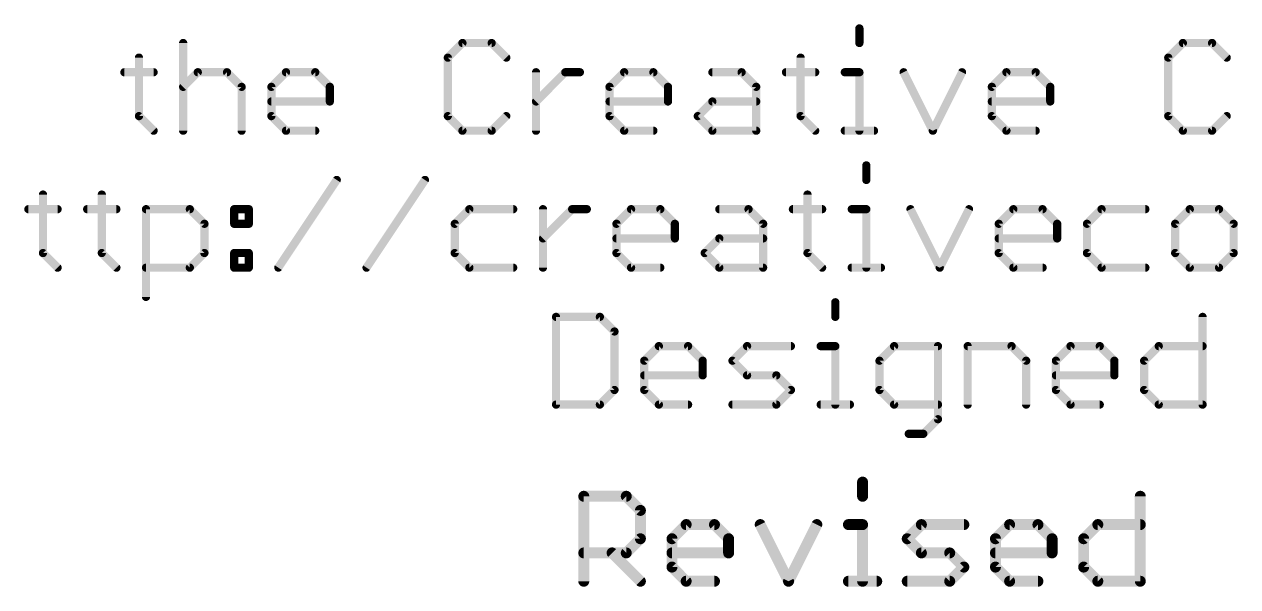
# Model space of a CAD drawing. Extents: x -119 to 41, y -19 to 17.
# Drawn here: x -96.64 to -74.12, y -3.3 to 7.13 of the extents above; entities that cross this region are included whole.
import ezdxf

# ---------------------------------------------------------------- set-up
doc = ezdxf.new("R2010")
doc.units = 0
doc.layers.add('51', color=53, linetype='CONTINUOUS')

msp = doc.modelspace()

# ---------------------------------------------------------------- linework, layer by layer
at = {"layer": '51'}
for points, const_width in [([(-81.1432, 7.0544), (-81.1432, 6.7832)], 0.1524), ([(-93.6931, 6.7832), (-93.6931, 5.1562)], 0.1524), ([(-88.5104, 6.7832), (-88.7816, 6.512)], 0.1524), ([(-87.9681, 6.7832), (-88.5104, 6.7832)], 0.1524), ([(-87.6969, 6.512), (-87.9681, 6.7832)], 0.1524), ([(-75.1403, 6.7832), (-75.4115, 6.512)], 0.1524), ([(-74.598, 6.7832), (-75.1403, 6.7832)], 0.1524), ([(-74.3268, 6.512), (-74.598, 6.7832)], 0.1524), ([(-94.5134, 6.512), (-94.5134, 5.4274)], 0.1524), ([(-88.7816, 6.512), (-88.7816, 5.4274)], 0.1524), ([(-82.2347, 6.512), (-82.2347, 5.4274)], 0.1524), ([(-75.4115, 6.512), (-75.4115, 5.4274)], 0.1524), ([(-94.7845, 6.2409), (-94.2422, 6.2409)], 0.1524), ([(-93.6931, 5.9697), (-93.4219, 6.2409)], 0.1524), ([(-93.4219, 6.2409), (-92.8796, 6.2409)], 0.1524), ([(-92.8796, 6.2409), (-92.6084, 5.9697)], 0.1524), ([(-92.0559, 5.9697), (-91.7848, 6.2409)], 0.1524), ([(-91.7848, 6.2409), (-91.2424, 6.2409)], 0.1524), ([(-91.2424, 6.2409), (-90.9713, 5.9697)], 0.1524), ([(-87.1445, 5.1562), (-87.1445, 6.2409)], 0.1524), ([(-87.1445, 5.6985), (-86.6021, 6.2409)], 0.1524), ([(-86.6021, 6.2409), (-86.331, 6.2409)], 0.1524), ([(-85.7802, 5.9697), (-85.509, 6.2409)], 0.1524), ([(-85.509, 6.2409), (-84.9667, 6.2409)], 0.1524), ([(-84.9667, 6.2409), (-84.6955, 5.9697)], 0.1524), ([(-83.8718, 6.2409), (-83.3295, 6.2409)], 0.1524), ([(-83.3295, 6.2409), (-83.0583, 5.9697)], 0.1524), ([(-82.5058, 6.2409), (-81.9635, 6.2409)], 0.1524), ([(-81.4144, 6.2409), (-81.1432, 6.2409)], 0.1524), ([(-81.1432, 6.2409), (-81.1432, 5.1562)], 0.1524), ([(-80.323, 6.2409), (-79.7806, 5.1562)], 0.1524), ([(-79.7806, 5.1562), (-79.2383, 6.2409)], 0.1524), ([(-78.6858, 5.9697), (-78.4146, 6.2409)], 0.1524), ([(-78.4146, 6.2409), (-77.8723, 6.2409)], 0.1524), ([(-77.8723, 6.2409), (-77.6012, 5.9697)], 0.1524), ([(-92.6084, 5.9697), (-92.6084, 5.1562)], 0.1524), ([(-92.0559, 5.4274), (-92.0559, 5.9697)], 0.1524), ([(-90.9713, 5.9697), (-90.9713, 5.6985)], 0.1524), ([(-85.7802, 5.4274), (-85.7802, 5.9697)], 0.1524), ([(-84.6955, 5.9697), (-84.6955, 5.6985)], 0.1524), ([(-83.0583, 5.9697), (-83.0583, 5.1562)], 0.1524), ([(-78.6858, 5.4274), (-78.6858, 5.9697)], 0.1524), ([(-77.6012, 5.9697), (-77.6012, 5.6985)], 0.1524), ([(-90.9713, 5.6985), (-92.0559, 5.6985)], 0.1524), ([(-84.6955, 5.6985), (-85.7802, 5.6985)], 0.1524), ([(-84.143, 5.4274), (-83.8718, 5.6985)], 0.1524), ([(-83.8718, 5.6985), (-83.0583, 5.6985)], 0.1524), ([(-77.6012, 5.6985), (-78.6858, 5.6985)], 0.1524), ([(-94.5134, 5.4274), (-94.2422, 5.1562)], 0.1524), ([(-91.7848, 5.1562), (-92.0559, 5.4274)], 0.1524), ([(-88.7816, 5.4274), (-88.5104, 5.1562)], 0.1524), ([(-87.9681, 5.1562), (-87.6969, 5.4274)], 0.1524), ([(-85.509, 5.1562), (-85.7802, 5.4274)], 0.1524), ([(-83.8718, 5.1562), (-84.143, 5.4274)], 0.1524), ([(-82.2347, 5.4274), (-81.9635, 5.1562)], 0.1524), ([(-78.4146, 5.1562), (-78.6858, 5.4274)], 0.1524), ([(-75.4115, 5.4274), (-75.1403, 5.1562)], 0.1524), ([(-74.598, 5.1562), (-74.3268, 5.4274)], 0.1524), ([(-91.2424, 5.1562), (-91.7848, 5.1562)], 0.1524), ([(-88.5104, 5.1562), (-87.9681, 5.1562)], 0.1524), ([(-84.9667, 5.1562), (-85.509, 5.1562)], 0.1524), ([(-83.0583, 5.1562), (-83.8718, 5.1562)], 0.1524), ([(-81.4144, 5.1562), (-80.8721, 5.1562)], 0.1524), ([(-77.8723, 5.1562), (-78.4146, 5.1562)], 0.1524), ([(-75.1403, 5.1562), (-74.598, 5.1562)], 0.1524), ([(-81.0148, 4.5144), (-81.0148, 4.2432)], 0.1524), ([(-91.9275, 2.6162), (-90.8429, 4.2432)], 0.1524), ([(-90.2904, 2.6162), (-89.2057, 4.2432)], 0.1524), ([(-96.295, 3.972), (-96.295, 2.8874)], 0.1524), ([(-95.2035, 3.972), (-95.2035, 2.8874)], 0.1524), ([(-82.1063, 3.972), (-82.1063, 2.8874)], 0.1524), ([(-96.5661, 3.7009), (-96.0238, 3.7009)], 0.1524), ([(-95.4747, 3.7009), (-94.9324, 3.7009)], 0.1524), ([(-94.3832, 2.0739), (-94.3832, 3.7009)], 0.1524), ([(-94.3832, 3.7009), (-93.5698, 3.7009)], 0.1524), ([(-93.5698, 3.7009), (-93.2986, 3.4297)], 0.1524), ([(-92.7461, 3.7009), (-92.4749, 3.7009)], 0.1524), ([(-92.7461, 3.4297), (-92.7461, 3.7009)], 0.1524), ([(-92.4749, 3.7009), (-92.4749, 3.4297)], 0.1524), ([(-88.382, 3.7009), (-88.6532, 3.4297)], 0.1524), ([(-87.5685, 3.7009), (-88.382, 3.7009)], 0.1524), ([(-87.016, 2.6162), (-87.016, 3.7009)], 0.1524), ([(-87.016, 3.1585), (-86.4737, 3.7009)], 0.1524), ([(-86.4737, 3.7009), (-86.2026, 3.7009)], 0.1524), ([(-85.6517, 3.4297), (-85.3806, 3.7009)], 0.1524), ([(-85.3806, 3.7009), (-84.8383, 3.7009)], 0.1524), ([(-84.8383, 3.7009), (-84.5671, 3.4297)], 0.1524), ([(-83.7434, 3.7009), (-83.2011, 3.7009)], 0.1524), ([(-83.2011, 3.7009), (-82.9299, 3.4297)], 0.1524), ([(-82.3774, 3.7009), (-81.8351, 3.7009)], 0.1524), ([(-81.286, 3.7009), (-81.0148, 3.7009)], 0.1524), ([(-81.0148, 3.7009), (-81.0148, 2.6162)], 0.1524), ([(-80.1946, 3.7009), (-79.6522, 2.6162)], 0.1524), ([(-79.6522, 2.6162), (-79.1099, 3.7009)], 0.1524), ([(-78.5574, 3.4297), (-78.2862, 3.7009)], 0.1524), ([(-78.2862, 3.7009), (-77.7439, 3.7009)], 0.1524), ([(-77.7439, 3.7009), (-77.4727, 3.4297)], 0.1524), ([(-76.6491, 3.7009), (-76.9202, 3.4297)], 0.1524), ([(-75.8356, 3.7009), (-76.6491, 3.7009)], 0.1524), ([(-75.0119, 3.7009), (-75.2831, 3.4297)], 0.1524), ([(-74.4696, 3.7009), (-75.0119, 3.7009)], 0.1524), ([(-74.1984, 3.4297), (-74.4696, 3.7009)], 0.1524), ([(-93.2986, 3.4297), (-93.2986, 2.8874)], 0.1524), ([(-92.4749, 3.4297), (-92.7461, 3.4297)], 0.1524), ([(-88.6532, 3.4297), (-88.6532, 2.8874)], 0.1524), ([(-85.6517, 2.8874), (-85.6517, 3.4297)], 0.1524), ([(-84.5671, 3.4297), (-84.5671, 3.1585)], 0.1524), ([(-82.9299, 3.4297), (-82.9299, 2.6162)], 0.1524), ([(-78.5574, 2.8874), (-78.5574, 3.4297)], 0.1524), ([(-77.4727, 3.4297), (-77.4727, 3.1585)], 0.1524), ([(-76.9202, 3.4297), (-76.9202, 2.8874)], 0.1524), ([(-75.2831, 3.4297), (-75.2831, 2.8874)], 0.1524), ([(-74.1984, 2.8874), (-74.1984, 3.4297)], 0.1524), ([(-84.5671, 3.1585), (-85.6517, 3.1585)], 0.1524), ([(-84.0146, 2.8874), (-83.7434, 3.1585)], 0.1524), ([(-83.7434, 3.1585), (-82.9299, 3.1585)], 0.1524), ([(-77.4727, 3.1585), (-78.5574, 3.1585)], 0.1524), ([(-96.295, 2.8874), (-96.0238, 2.6162)], 0.1524), ([(-95.2035, 2.8874), (-94.9324, 2.6162)], 0.1524), ([(-93.2986, 2.8874), (-93.5698, 2.6162)], 0.1524), ([(-92.7461, 2.8874), (-92.4749, 2.8874)], 0.1524), ([(-92.7461, 2.6162), (-92.7461, 2.8874)], 0.1524), ([(-92.4749, 2.8874), (-92.4749, 2.6162)], 0.1524), ([(-88.6532, 2.8874), (-88.382, 2.6162)], 0.1524), ([(-85.3806, 2.6162), (-85.6517, 2.8874)], 0.1524), ([(-83.7434, 2.6162), (-84.0146, 2.8874)], 0.1524), ([(-82.1063, 2.8874), (-81.8351, 2.6162)], 0.1524), ([(-78.2862, 2.6162), (-78.5574, 2.8874)], 0.1524), ([(-76.9202, 2.8874), (-76.6491, 2.6162)], 0.1524), ([(-75.2831, 2.8874), (-75.0119, 2.6162)], 0.1524), ([(-74.4696, 2.6162), (-74.1984, 2.8874)], 0.1524), ([(-93.5698, 2.6162), (-94.3832, 2.6162)], 0.1524), ([(-92.4749, 2.6162), (-92.7461, 2.6162)], 0.1524), ([(-88.382, 2.6162), (-87.5685, 2.6162)], 0.1524), ([(-84.8383, 2.6162), (-85.3806, 2.6162)], 0.1524), ([(-82.9299, 2.6162), (-83.7434, 2.6162)], 0.1524), ([(-81.286, 2.6162), (-80.7437, 2.6162)], 0.1524), ([(-77.7439, 2.6162), (-78.2862, 2.6162)], 0.1524), ([(-76.6491, 2.6162), (-75.8356, 2.6162)], 0.1524), ([(-75.0119, 2.6162), (-74.4696, 2.6162)], 0.1524), ([(-81.5906, 1.9744), (-81.5906, 1.7032)], 0.1524), ([(-86.7733, 1.7032), (-86.7733, 0.0762)], 0.1524), ([(-85.9598, 1.7032), (-86.7733, 1.7032)], 0.1524), ([(-85.6886, 1.432), (-85.9598, 1.7032)], 0.1524), ([(-74.7742, 1.7032), (-74.7742, 0.0762)], 0.1524), ([(-85.6886, 0.3474), (-85.6886, 1.432)], 0.1524), ([(-85.1361, 0.8897), (-84.865, 1.1609)], 0.1524), ([(-84.865, 1.1609), (-84.3226, 1.1609)], 0.1524), ([(-84.3226, 1.1609), (-84.0515, 0.8897)], 0.1524), ([(-83.499, 0.8897), (-83.2278, 1.1609)], 0.1524), ([(-83.2278, 1.1609), (-82.4143, 1.1609)], 0.1524), ([(-81.8618, 1.1609), (-81.5906, 1.1609)], 0.1524), ([(-81.5906, 1.1609), (-81.5906, 0.0762)], 0.1524), ([(-80.4992, 1.1609), (-80.7704, 0.8897)], 0.1524), ([(-79.6857, 1.1609), (-80.4992, 1.1609)], 0.1524), ([(-79.6857, -0.195), (-79.6857, 1.1609)], 0.1524), ([(-79.1332, 0.0762), (-79.1332, 1.1609)], 0.1524), ([(-79.1332, 1.1609), (-78.3197, 1.1609)], 0.1524), ([(-78.3197, 1.1609), (-78.0486, 0.8897)], 0.1524), ([(-77.4961, 0.8897), (-77.2249, 1.1609)], 0.1524), ([(-77.2249, 1.1609), (-76.6826, 1.1609)], 0.1524), ([(-76.6826, 1.1609), (-76.4114, 0.8897)], 0.1524), ([(-75.8589, 0.8897), (-75.5877, 1.1609)], 0.1524), ([(-75.5877, 1.1609), (-74.7742, 1.1609)], 0.1524), ([(-85.1361, 0.3474), (-85.1361, 0.8897)], 0.1524), ([(-84.0515, 0.8897), (-84.0515, 0.6185)], 0.1524), ([(-83.2278, 0.6185), (-83.499, 0.8897)], 0.1524), ([(-80.7704, 0.8897), (-80.7704, 0.3474)], 0.1524), ([(-78.0486, 0.8897), (-78.0486, 0.0762)], 0.1524), ([(-77.4961, 0.3474), (-77.4961, 0.8897)], 0.1524), ([(-76.4114, 0.8897), (-76.4114, 0.6185)], 0.1524), ([(-75.8589, 0.3474), (-75.8589, 0.8897)], 0.1524), ([(-84.0515, 0.6185), (-85.1361, 0.6185)], 0.1524), ([(-82.6855, 0.6185), (-83.2278, 0.6185)], 0.1524), ([(-82.4143, 0.3474), (-82.6855, 0.6185)], 0.1524), ([(-76.4114, 0.6185), (-77.4961, 0.6185)], 0.1524), ([(-85.9598, 0.0762), (-85.6886, 0.3474)], 0.1524), ([(-84.865, 0.0762), (-85.1361, 0.3474)], 0.1524), ([(-82.6855, 0.0762), (-82.4143, 0.3474)], 0.1524), ([(-80.7704, 0.3474), (-80.4992, 0.0762)], 0.1524), ([(-77.2249, 0.0762), (-77.4961, 0.3474)], 0.1524), ([(-75.5877, 0.0762), (-75.8589, 0.3474)], 0.1524), ([(-86.7733, 0.0762), (-85.9598, 0.0762)], 0.1524), ([(-84.3226, 0.0762), (-84.865, 0.0762)], 0.1524), ([(-83.499, 0.0762), (-82.6855, 0.0762)], 0.1524), ([(-81.8618, 0.0762), (-81.3195, 0.0762)], 0.1524), ([(-80.4992, 0.0762), (-79.6857, 0.0762)], 0.1524), ([(-76.6826, 0.0762), (-77.2249, 0.0762)], 0.1524), ([(-74.7742, 0.0762), (-75.5877, 0.0762)], 0.1524), ([(-79.9569, -0.4661), (-79.6857, -0.195)], 0.1524), ([(-80.228, -0.4661), (-79.9569, -0.4661)], 0.1524), ([(-81.0842, -1.3616), (-81.0842, -1.6243)], 0.2032), ([(-86.2584, -3.2004), (-86.2584, -1.6243)], 0.2032), ([(-86.2584, -1.6243), (-85.4703, -1.6243)], 0.2032), ([(-85.4703, -1.6243), (-85.2076, -1.8869)], 0.2032), ([(-75.9304, -1.6243), (-75.9304, -3.2004)], 0.2032), ([(-85.2076, -1.8869), (-85.2076, -2.4123)], 0.2032), ([(-84.6212, -2.4123), (-84.3586, -2.1496)], 0.2032), ([(-84.3586, -2.1496), (-83.8332, -2.1496)], 0.2032), ([(-83.8332, -2.1496), (-83.5705, -2.4123)], 0.2032), ([(-82.9841, -2.1496), (-82.4587, -3.2004)], 0.2032), ([(-82.4587, -3.2004), (-81.9333, -2.1496)], 0.2032), ([(-81.3469, -2.1496), (-81.0842, -2.1496)], 0.2032), ([(-81.0842, -2.1496), (-81.0842, -3.2004)], 0.2032), ([(-80.2555, -2.4123), (-79.9928, -2.1496)], 0.2032), ([(-79.9928, -2.1496), (-79.2047, -2.1496)], 0.2032), ([(-78.6183, -2.4123), (-78.3556, -2.1496)], 0.2032), ([(-78.3556, -2.1496), (-77.8303, -2.1496)], 0.2032), ([(-77.8303, -2.1496), (-77.5676, -2.4123)], 0.2032), ([(-76.9812, -2.4123), (-76.7185, -2.1496)], 0.2032), ([(-76.7185, -2.1496), (-75.9304, -2.1496)], 0.2032), ([(-85.2076, -2.4123), (-85.4703, -2.675)], 0.2032), ([(-84.6212, -2.9377), (-84.6212, -2.4123)], 0.2032), ([(-83.5705, -2.4123), (-83.5705, -2.675)], 0.2032), ([(-79.9928, -2.675), (-80.2555, -2.4123)], 0.2032), ([(-78.6183, -2.9377), (-78.6183, -2.4123)], 0.2032), ([(-77.5676, -2.4123), (-77.5676, -2.675)], 0.2032), ([(-76.9812, -2.9377), (-76.9812, -2.4123)], 0.2032), ([(-85.4703, -2.675), (-86.2584, -2.675)], 0.2032), ([(-85.733, -2.675), (-85.2076, -3.2004)], 0.2032), ([(-83.5705, -2.675), (-84.6212, -2.675)], 0.2032), ([(-79.4674, -2.675), (-79.9928, -2.675)], 0.2032), ([(-79.2047, -2.9377), (-79.4674, -2.675)], 0.2032), ([(-77.5676, -2.675), (-78.6183, -2.675)], 0.2032), ([(-84.3586, -3.2004), (-84.6212, -2.9377)], 0.2032), ([(-79.4674, -3.2004), (-79.2047, -2.9377)], 0.2032), ([(-78.3556, -3.2004), (-78.6183, -2.9377)], 0.2032), ([(-76.7185, -3.2004), (-76.9812, -2.9377)], 0.2032), ([(-83.8332, -3.2004), (-84.3586, -3.2004)], 0.2032), ([(-81.3469, -3.2004), (-80.8216, -3.2004)], 0.2032), ([(-80.2555, -3.2004), (-79.4674, -3.2004)], 0.2032), ([(-77.8303, -3.2004), (-78.3556, -3.2004)], 0.2032), ([(-75.9304, -3.2004), (-76.7185, -3.2004)], 0.2032)]:
    msp.add_lwpolyline(points, dxfattribs=dict(at, const_width=const_width))
for points, const_width in [([(-81.1051, 7.0544, 1), (-81.1813, 7.0544)], 0.0762), ([(-93.655, 6.7832, 1), (-93.7312, 6.7832)], 0.0762), ([(-88.5104, 6.8213, 1), (-88.5104, 6.7451)], 0.0762), ([(-88.4835, 6.7562, 1), (-88.5374, 6.8101)], 0.0762), ([(-87.9412, 6.8101, 1), (-87.9951, 6.7562)], 0.0762), ([(-87.9681, 6.7451, 1), (-87.9681, 6.8213)], 0.0762), ([(-81.1813, 6.7832, 1), (-81.1051, 6.7832)], 0.0762), ([(-75.1403, 6.8213, 1), (-75.1403, 6.7451)], 0.0762), ([(-75.1134, 6.7562, 1), (-75.1673, 6.8101)], 0.0762), ([(-74.5711, 6.8101, 1), (-74.6249, 6.7562)], 0.0762), ([(-74.598, 6.7451, 1), (-74.598, 6.8213)], 0.0762), ([(-94.4753, 6.512, 1), (-94.5515, 6.512)], 0.0762), ([(-88.7435, 6.512, 1), (-88.8197, 6.512)], 0.0762), ([(-88.8085, 6.539, 1), (-88.7547, 6.4851)], 0.0762), ([(-87.7239, 6.4851, 1), (-87.67, 6.539)], 0.0762), ([(-82.1966, 6.512, 1), (-82.2728, 6.512)], 0.0762), ([(-75.3734, 6.512, 1), (-75.4496, 6.512)], 0.0762), ([(-75.4384, 6.539, 1), (-75.3846, 6.4851)], 0.0762), ([(-74.3538, 6.4851, 1), (-74.2999, 6.539)], 0.0762), ([(-94.7845, 6.279, 1), (-94.7845, 6.2028)], 0.0762), ([(-94.2422, 6.2028, 1), (-94.2422, 6.279)], 0.0762), ([(-93.4219, 6.279, 1), (-93.4219, 6.2028)], 0.0762), ([(-93.395, 6.2139, 1), (-93.4489, 6.2678)], 0.0762), ([(-92.8526, 6.2678, 1), (-92.9065, 6.2139)], 0.0762), ([(-92.8796, 6.2028, 1), (-92.8796, 6.279)], 0.0762), ([(-91.7848, 6.279, 1), (-91.7848, 6.2028)], 0.0762), ([(-91.7578, 6.2139, 1), (-91.8117, 6.2678)], 0.0762), ([(-91.2155, 6.2678, 1), (-91.2694, 6.2139)], 0.0762), ([(-91.2424, 6.2028, 1), (-91.2424, 6.279)], 0.0762), ([(-87.1064, 6.2409, 1), (-87.1826, 6.2409)], 0.0762), ([(-86.6021, 6.279, 1), (-86.6021, 6.2028)], 0.0762), ([(-86.5752, 6.2139, 1), (-86.6291, 6.2678)], 0.0762), ([(-86.331, 6.2028, 1), (-86.331, 6.279)], 0.0762), ([(-85.509, 6.279, 1), (-85.509, 6.2028)], 0.0762), ([(-85.482, 6.2139, 1), (-85.5359, 6.2678)], 0.0762), ([(-84.9397, 6.2678, 1), (-84.9936, 6.2139)], 0.0762), ([(-84.9667, 6.2028, 1), (-84.9667, 6.279)], 0.0762), ([(-83.8718, 6.279, 1), (-83.8718, 6.2028)], 0.0762), ([(-83.3026, 6.2678, 1), (-83.3564, 6.2139)], 0.0762), ([(-83.3295, 6.2028, 1), (-83.3295, 6.279)], 0.0762), ([(-82.5058, 6.279, 1), (-82.5058, 6.2028)], 0.0762), ([(-81.9635, 6.2028, 1), (-81.9635, 6.279)], 0.0762), ([(-81.4144, 6.279, 1), (-81.4144, 6.2028)], 0.0762), ([(-81.1051, 6.2409, 1), (-81.1813, 6.2409)], 0.0762), ([(-81.1432, 6.2028, 1), (-81.1432, 6.279)], 0.0762), ([(-80.2889, 6.2579, 1), (-80.357, 6.2238)], 0.0762), ([(-79.2042, 6.2238, 1), (-79.2724, 6.2579)], 0.0762), ([(-78.4146, 6.279, 1), (-78.4146, 6.2028)], 0.0762), ([(-78.3877, 6.2139, 1), (-78.4416, 6.2678)], 0.0762), ([(-77.8454, 6.2678, 1), (-77.8993, 6.2139)], 0.0762), ([(-77.8723, 6.2028, 1), (-77.8723, 6.279)], 0.0762), ([(-93.72, 5.9966, 1), (-93.6661, 5.9428)], 0.0762), ([(-92.5703, 5.9697, 1), (-92.6465, 5.9697)], 0.0762), ([(-92.6354, 5.9428, 1), (-92.5815, 5.9966)], 0.0762), ([(-92.0178, 5.9697, 1), (-92.094, 5.9697)], 0.0762), ([(-92.0829, 5.9966, 1), (-92.029, 5.9428)], 0.0762), ([(-90.9332, 5.9697, 1), (-91.0094, 5.9697)], 0.0762), ([(-90.9982, 5.9428, 1), (-90.9443, 5.9966)], 0.0762), ([(-85.7421, 5.9697, 1), (-85.8183, 5.9697)], 0.0762), ([(-85.8071, 5.9966, 1), (-85.7532, 5.9428)], 0.0762), ([(-84.6574, 5.9697, 1), (-84.7336, 5.9697)], 0.0762), ([(-84.7224, 5.9428, 1), (-84.6686, 5.9966)], 0.0762), ([(-83.0202, 5.9697, 1), (-83.0964, 5.9697)], 0.0762), ([(-83.0853, 5.9428, 1), (-83.0314, 5.9966)], 0.0762), ([(-78.6477, 5.9697, 1), (-78.7239, 5.9697)], 0.0762), ([(-78.7128, 5.9966, 1), (-78.6589, 5.9428)], 0.0762), ([(-77.5631, 5.9697, 1), (-77.6393, 5.9697)], 0.0762), ([(-77.6281, 5.9428, 1), (-77.5742, 5.9966)], 0.0762), ([(-92.0559, 5.7366, 1), (-92.0559, 5.6604)], 0.0762), ([(-91.0094, 5.6985, 1), (-90.9332, 5.6985)], 0.0762), ([(-90.9713, 5.6604, 1), (-90.9713, 5.7366)], 0.0762), ([(-87.1714, 5.7255, 1), (-87.1175, 5.6716)], 0.0762), ([(-85.7802, 5.7366, 1), (-85.7802, 5.6604)], 0.0762), ([(-84.7336, 5.6985, 1), (-84.6574, 5.6985)], 0.0762), ([(-84.6955, 5.6604, 1), (-84.6955, 5.7366)], 0.0762), ([(-83.8718, 5.7366, 1), (-83.8718, 5.6604)], 0.0762), ([(-83.8449, 5.6716, 1), (-83.8988, 5.7255)], 0.0762), ([(-83.0583, 5.6604, 1), (-83.0583, 5.7366)], 0.0762), ([(-78.6858, 5.7366, 1), (-78.6858, 5.6604)], 0.0762), ([(-77.6393, 5.6985, 1), (-77.5631, 5.6985)], 0.0762), ([(-77.6012, 5.6604, 1), (-77.6012, 5.7366)], 0.0762), ([(-94.4864, 5.4543, 1), (-94.5403, 5.4004)], 0.0762), ([(-94.5515, 5.4274, 1), (-94.4753, 5.4274)], 0.0762), ([(-92.029, 5.4543, 1), (-92.0829, 5.4004)], 0.0762), ([(-92.094, 5.4274, 1), (-92.0178, 5.4274)], 0.0762), ([(-88.7547, 5.4543, 1), (-88.8085, 5.4004)], 0.0762), ([(-88.8197, 5.4274, 1), (-88.7435, 5.4274)], 0.0762), ([(-87.67, 5.4004, 1), (-87.7239, 5.4543)], 0.0762), ([(-85.7532, 5.4543, 1), (-85.8071, 5.4004)], 0.0762), ([(-85.8183, 5.4274, 1), (-85.7421, 5.4274)], 0.0762), ([(-84.1161, 5.4543, 1), (-84.1699, 5.4004)], 0.0762), ([(-84.1699, 5.4543, 1), (-84.1161, 5.4004)], 0.0762), ([(-82.2077, 5.4543, 1), (-82.2616, 5.4004)], 0.0762), ([(-82.2728, 5.4274, 1), (-82.1966, 5.4274)], 0.0762), ([(-78.6589, 5.4543, 1), (-78.7128, 5.4004)], 0.0762), ([(-78.7239, 5.4274, 1), (-78.6477, 5.4274)], 0.0762), ([(-75.3846, 5.4543, 1), (-75.4384, 5.4004)], 0.0762), ([(-75.4496, 5.4274, 1), (-75.3734, 5.4274)], 0.0762), ([(-74.2999, 5.4004, 1), (-74.3538, 5.4543)], 0.0762), ([(-94.2691, 5.1293, 1), (-94.2152, 5.1831)], 0.0762), ([(-93.7312, 5.1562, 1), (-93.655, 5.1562)], 0.0762), ([(-92.6465, 5.1562, 1), (-92.5703, 5.1562)], 0.0762), ([(-91.7848, 5.1943, 1), (-91.7848, 5.1181)], 0.0762), ([(-91.8117, 5.1293, 1), (-91.7578, 5.1831)], 0.0762), ([(-91.2424, 5.1181, 1), (-91.2424, 5.1943)], 0.0762), ([(-88.5104, 5.1943, 1), (-88.5104, 5.1181)], 0.0762), ([(-88.5374, 5.1293, 1), (-88.4835, 5.1831)], 0.0762), ([(-87.9951, 5.1831, 1), (-87.9412, 5.1293)], 0.0762), ([(-87.9681, 5.1181, 1), (-87.9681, 5.1943)], 0.0762), ([(-87.1826, 5.1562, 1), (-87.1064, 5.1562)], 0.0762), ([(-85.509, 5.1943, 1), (-85.509, 5.1181)], 0.0762), ([(-85.5359, 5.1293, 1), (-85.482, 5.1831)], 0.0762), ([(-84.9667, 5.1181, 1), (-84.9667, 5.1943)], 0.0762), ([(-83.8718, 5.1943, 1), (-83.8718, 5.1181)], 0.0762), ([(-83.8988, 5.1293, 1), (-83.8449, 5.1831)], 0.0762), ([(-83.0964, 5.1562, 1), (-83.0202, 5.1562)], 0.0762), ([(-83.0583, 5.1181, 1), (-83.0583, 5.1943)], 0.0762), ([(-81.9905, 5.1293, 1), (-81.9366, 5.1831)], 0.0762), ([(-81.4144, 5.1943, 1), (-81.4144, 5.1181)], 0.0762), ([(-81.1813, 5.1562, 1), (-81.1051, 5.1562)], 0.0762), ([(-80.8721, 5.1181, 1), (-80.8721, 5.1943)], 0.0762), ([(-79.8147, 5.1732, 1), (-79.7466, 5.1392)], 0.0762), ([(-79.8147, 5.1392, 1), (-79.7466, 5.1732)], 0.0762), ([(-78.4146, 5.1943, 1), (-78.4146, 5.1181)], 0.0762), ([(-78.4416, 5.1293, 1), (-78.3877, 5.1831)], 0.0762), ([(-77.8723, 5.1181, 1), (-77.8723, 5.1943)], 0.0762), ([(-75.1403, 5.1943, 1), (-75.1403, 5.1181)], 0.0762), ([(-75.1673, 5.1293, 1), (-75.1134, 5.1831)], 0.0762), ([(-74.6249, 5.1831, 1), (-74.5711, 5.1293)], 0.0762), ([(-74.598, 5.1181, 1), (-74.598, 5.1943)], 0.0762), ([(-80.9767, 4.5144, 1), (-81.0529, 4.5144)], 0.0762), ([(-90.8112, 4.2221, 1), (-90.8746, 4.2643)], 0.0762), ([(-89.174, 4.2221, 1), (-89.2374, 4.2643)], 0.0762), ([(-81.0529, 4.2432, 1), (-80.9767, 4.2432)], 0.0762), ([(-96.2569, 3.972, 1), (-96.3331, 3.972)], 0.0762), ([(-95.1654, 3.972, 1), (-95.2416, 3.972)], 0.0762), ([(-82.0682, 3.972, 1), (-82.1444, 3.972)], 0.0762), ([(-96.5661, 3.739, 1), (-96.5661, 3.6628)], 0.0762), ([(-96.0238, 3.6628, 1), (-96.0238, 3.739)], 0.0762), ([(-95.4747, 3.739, 1), (-95.4747, 3.6628)], 0.0762), ([(-94.9324, 3.6628, 1), (-94.9324, 3.739)], 0.0762), ([(-94.3451, 3.7009, 1), (-94.4213, 3.7009)], 0.0762), ([(-94.3832, 3.739, 1), (-94.3832, 3.6628)], 0.0762), ([(-93.5428, 3.7278, 1), (-93.5967, 3.6739)], 0.0762), ([(-93.5698, 3.6628, 1), (-93.5698, 3.739)], 0.0762), ([(-92.7461, 3.739, 1), (-92.7461, 3.6628)], 0.0762), ([(-92.708, 3.7009, 1), (-92.7842, 3.7009)], 0.0762), ([(-92.4368, 3.7009, 1), (-92.513, 3.7009)], 0.0762), ([(-92.4749, 3.6628, 1), (-92.4749, 3.739)], 0.0762), ([(-88.382, 3.739, 1), (-88.382, 3.6628)], 0.0762), ([(-88.3551, 3.6739, 1), (-88.409, 3.7278)], 0.0762), ([(-87.5685, 3.6628, 1), (-87.5685, 3.739)], 0.0762), ([(-86.9779, 3.7009, 1), (-87.0541, 3.7009)], 0.0762), ([(-86.4737, 3.739, 1), (-86.4737, 3.6628)], 0.0762), ([(-86.4468, 3.6739, 1), (-86.5007, 3.7278)], 0.0762), ([(-86.2026, 3.6628, 1), (-86.2026, 3.739)], 0.0762), ([(-85.3806, 3.739, 1), (-85.3806, 3.6628)], 0.0762), ([(-85.3536, 3.6739, 1), (-85.4075, 3.7278)], 0.0762), ([(-84.8113, 3.7278, 1), (-84.8652, 3.6739)], 0.0762), ([(-84.8383, 3.6628, 1), (-84.8383, 3.739)], 0.0762), ([(-83.7434, 3.739, 1), (-83.7434, 3.6628)], 0.0762), ([(-83.1742, 3.7278, 1), (-83.228, 3.6739)], 0.0762), ([(-83.2011, 3.6628, 1), (-83.2011, 3.739)], 0.0762), ([(-82.3774, 3.739, 1), (-82.3774, 3.6628)], 0.0762), ([(-81.8351, 3.6628, 1), (-81.8351, 3.739)], 0.0762), ([(-81.286, 3.739, 1), (-81.286, 3.6628)], 0.0762), ([(-80.9767, 3.7009, 1), (-81.0529, 3.7009)], 0.0762), ([(-81.0148, 3.6628, 1), (-81.0148, 3.739)], 0.0762), ([(-80.1605, 3.7179, 1), (-80.2286, 3.6838)], 0.0762), ([(-79.0758, 3.6838, 1), (-79.144, 3.7179)], 0.0762), ([(-78.2862, 3.739, 1), (-78.2862, 3.6628)], 0.0762), ([(-78.2593, 3.6739, 1), (-78.3132, 3.7278)], 0.0762), ([(-77.717, 3.7278, 1), (-77.7709, 3.6739)], 0.0762), ([(-77.7439, 3.6628, 1), (-77.7439, 3.739)], 0.0762), ([(-76.6491, 3.739, 1), (-76.6491, 3.6628)], 0.0762), ([(-76.6221, 3.6739, 1), (-76.676, 3.7278)], 0.0762), ([(-75.8356, 3.6628, 1), (-75.8356, 3.739)], 0.0762), ([(-75.0119, 3.739, 1), (-75.0119, 3.6628)], 0.0762), ([(-74.985, 3.6739, 1), (-75.0389, 3.7278)], 0.0762), ([(-74.4427, 3.7278, 1), (-74.4965, 3.6739)], 0.0762), ([(-74.4696, 3.6628, 1), (-74.4696, 3.739)], 0.0762), ([(-93.2605, 3.4297, 1), (-93.3367, 3.4297)], 0.0762), ([(-93.3255, 3.4028, 1), (-93.2716, 3.4566)], 0.0762), ([(-92.7461, 3.4678, 1), (-92.7461, 3.3916)], 0.0762), ([(-92.7842, 3.4297, 1), (-92.708, 3.4297)], 0.0762), ([(-92.513, 3.4297, 1), (-92.4368, 3.4297)], 0.0762), ([(-92.4749, 3.3916, 1), (-92.4749, 3.4678)], 0.0762), ([(-88.6151, 3.4297, 1), (-88.6913, 3.4297)], 0.0762), ([(-88.6801, 3.4566, 1), (-88.6263, 3.4028)], 0.0762), ([(-85.6136, 3.4297, 1), (-85.6898, 3.4297)], 0.0762), ([(-85.6787, 3.4566, 1), (-85.6248, 3.4028)], 0.0762), ([(-84.529, 3.4297, 1), (-84.6052, 3.4297)], 0.0762), ([(-84.594, 3.4028, 1), (-84.5401, 3.4566)], 0.0762), ([(-82.8918, 3.4297, 1), (-82.968, 3.4297)], 0.0762), ([(-82.9569, 3.4028, 1), (-82.903, 3.4566)], 0.0762), ([(-78.5193, 3.4297, 1), (-78.5955, 3.4297)], 0.0762), ([(-78.5843, 3.4566, 1), (-78.5305, 3.4028)], 0.0762), ([(-77.4346, 3.4297, 1), (-77.5108, 3.4297)], 0.0762), ([(-77.4997, 3.4028, 1), (-77.4458, 3.4566)], 0.0762), ([(-76.8821, 3.4297, 1), (-76.9583, 3.4297)], 0.0762), ([(-76.9472, 3.4566, 1), (-76.8933, 3.4028)], 0.0762), ([(-75.245, 3.4297, 1), (-75.3212, 3.4297)], 0.0762), ([(-75.31, 3.4566, 1), (-75.2561, 3.4028)], 0.0762), ([(-74.1603, 3.4297, 1), (-74.2365, 3.4297)], 0.0762), ([(-74.2254, 3.4028, 1), (-74.1715, 3.4566)], 0.0762), ([(-87.043, 3.1855, 1), (-86.9891, 3.1316)], 0.0762), ([(-85.6517, 3.1966, 1), (-85.6517, 3.1204)], 0.0762), ([(-84.6052, 3.1585, 1), (-84.529, 3.1585)], 0.0762), ([(-84.5671, 3.1204, 1), (-84.5671, 3.1966)], 0.0762), ([(-83.7434, 3.1966, 1), (-83.7434, 3.1204)], 0.0762), ([(-83.7165, 3.1316, 1), (-83.7704, 3.1855)], 0.0762), ([(-82.9299, 3.1204, 1), (-82.9299, 3.1966)], 0.0762), ([(-78.5574, 3.1966, 1), (-78.5574, 3.1204)], 0.0762), ([(-77.5108, 3.1585, 1), (-77.4346, 3.1585)], 0.0762), ([(-77.4727, 3.1204, 1), (-77.4727, 3.1966)], 0.0762), ([(-96.268, 2.9143, 1), (-96.3219, 2.8604)], 0.0762), ([(-95.1766, 2.9143, 1), (-95.2305, 2.8604)], 0.0762), ([(-93.2716, 2.8604, 1), (-93.3255, 2.9143)], 0.0762), ([(-92.7461, 2.9255, 1), (-92.7461, 2.8493)], 0.0762), ([(-92.708, 2.8874, 1), (-92.7842, 2.8874)], 0.0762), ([(-92.4368, 2.8874, 1), (-92.513, 2.8874)], 0.0762), ([(-92.4749, 2.8493, 1), (-92.4749, 2.9255)], 0.0762), ([(-88.6263, 2.9143, 1), (-88.6801, 2.8604)], 0.0762), ([(-85.6248, 2.9143, 1), (-85.6787, 2.8604)], 0.0762), ([(-83.9876, 2.9143, 1), (-84.0415, 2.8604)], 0.0762), ([(-84.0415, 2.9143, 1), (-83.9876, 2.8604)], 0.0762), ([(-82.0793, 2.9143, 1), (-82.1332, 2.8604)], 0.0762), ([(-78.5305, 2.9143, 1), (-78.5843, 2.8604)], 0.0762), ([(-76.8933, 2.9143, 1), (-76.9472, 2.8604)], 0.0762), ([(-75.2561, 2.9143, 1), (-75.31, 2.8604)], 0.0762), ([(-74.1715, 2.8604, 1), (-74.2254, 2.9143)], 0.0762), ([(-96.3331, 2.8874, 1), (-96.2569, 2.8874)], 0.0762), ([(-95.2416, 2.8874, 1), (-95.1654, 2.8874)], 0.0762), ([(-93.3367, 2.8874, 1), (-93.2605, 2.8874)], 0.0762), ([(-88.6913, 2.8874, 1), (-88.6151, 2.8874)], 0.0762), ([(-85.6898, 2.8874, 1), (-85.6136, 2.8874)], 0.0762), ([(-82.1444, 2.8874, 1), (-82.0682, 2.8874)], 0.0762), ([(-78.5955, 2.8874, 1), (-78.5193, 2.8874)], 0.0762), ([(-76.9583, 2.8874, 1), (-76.8821, 2.8874)], 0.0762), ([(-75.3212, 2.8874, 1), (-75.245, 2.8874)], 0.0762), ([(-74.2365, 2.8874, 1), (-74.1603, 2.8874)], 0.0762), ([(-96.0507, 2.5893, 1), (-95.9969, 2.6431)], 0.0762), ([(-94.9593, 2.5893, 1), (-94.9054, 2.6431)], 0.0762), ([(-94.3832, 2.6543, 1), (-94.3832, 2.5781)], 0.0762), ([(-93.5967, 2.6431, 1), (-93.5428, 2.5893)], 0.0762), ([(-93.5698, 2.5781, 1), (-93.5698, 2.6543)], 0.0762), ([(-92.7461, 2.6543, 1), (-92.7461, 2.5781)], 0.0762), ([(-92.7842, 2.6162, 1), (-92.708, 2.6162)], 0.0762), ([(-92.513, 2.6162, 1), (-92.4368, 2.6162)], 0.0762), ([(-92.4749, 2.5781, 1), (-92.4749, 2.6543)], 0.0762), ([(-91.9592, 2.6373, 1), (-91.8958, 2.5951)], 0.0762), ([(-90.3221, 2.6373, 1), (-90.2587, 2.5951)], 0.0762), ([(-88.382, 2.6543, 1), (-88.382, 2.5781)], 0.0762), ([(-88.409, 2.5893, 1), (-88.3551, 2.6431)], 0.0762), ([(-87.5685, 2.5781, 1), (-87.5685, 2.6543)], 0.0762), ([(-87.0541, 2.6162, 1), (-86.9779, 2.6162)], 0.0762), ([(-85.3806, 2.6543, 1), (-85.3806, 2.5781)], 0.0762), ([(-85.4075, 2.5893, 1), (-85.3536, 2.6431)], 0.0762), ([(-84.8383, 2.5781, 1), (-84.8383, 2.6543)], 0.0762), ([(-83.7434, 2.6543, 1), (-83.7434, 2.5781)], 0.0762), ([(-83.7704, 2.5893, 1), (-83.7165, 2.6431)], 0.0762), ([(-82.968, 2.6162, 1), (-82.8918, 2.6162)], 0.0762), ([(-82.9299, 2.5781, 1), (-82.9299, 2.6543)], 0.0762), ([(-81.862, 2.5893, 1), (-81.8082, 2.6431)], 0.0762), ([(-81.286, 2.6543, 1), (-81.286, 2.5781)], 0.0762), ([(-81.0529, 2.6162, 1), (-80.9767, 2.6162)], 0.0762), ([(-80.7437, 2.5781, 1), (-80.7437, 2.6543)], 0.0762), ([(-79.6863, 2.6332, 1), (-79.6182, 2.5992)], 0.0762), ([(-79.6863, 2.5992, 1), (-79.6182, 2.6332)], 0.0762), ([(-78.2862, 2.6543, 1), (-78.2862, 2.5781)], 0.0762), ([(-78.3132, 2.5893, 1), (-78.2593, 2.6431)], 0.0762), ([(-77.7439, 2.5781, 1), (-77.7439, 2.6543)], 0.0762), ([(-76.6491, 2.6543, 1), (-76.6491, 2.5781)], 0.0762), ([(-76.676, 2.5893, 1), (-76.6221, 2.6431)], 0.0762), ([(-75.8356, 2.5781, 1), (-75.8356, 2.6543)], 0.0762), ([(-75.0119, 2.6543, 1), (-75.0119, 2.5781)], 0.0762), ([(-75.0389, 2.5893, 1), (-74.985, 2.6431)], 0.0762), ([(-74.4965, 2.6431, 1), (-74.4427, 2.5893)], 0.0762), ([(-74.4696, 2.5781, 1), (-74.4696, 2.6543)], 0.0762), ([(-94.4213, 2.0739, 1), (-94.3451, 2.0739)], 0.0762), ([(-81.5525, 1.9744, 1), (-81.6287, 1.9744)], 0.0762), ([(-86.7352, 1.7032, 1), (-86.8114, 1.7032)], 0.0762), ([(-86.7733, 1.7413, 1), (-86.7733, 1.6651)], 0.0762), ([(-85.9328, 1.7301, 1), (-85.9867, 1.6762)], 0.0762), ([(-85.9598, 1.6651, 1), (-85.9598, 1.7413)], 0.0762), ([(-81.6287, 1.7032, 1), (-81.5525, 1.7032)], 0.0762), ([(-74.7361, 1.7032, 1), (-74.8123, 1.7032)], 0.0762), ([(-85.6505, 1.432, 1), (-85.7267, 1.432)], 0.0762), ([(-85.7156, 1.4051, 1), (-85.6617, 1.459)], 0.0762), ([(-84.865, 1.199, 1), (-84.865, 1.1228)], 0.0762), ([(-84.838, 1.1339, 1), (-84.8919, 1.1878)], 0.0762), ([(-84.2957, 1.1878, 1), (-84.3496, 1.1339)], 0.0762), ([(-84.3226, 1.1228, 1), (-84.3226, 1.199)], 0.0762), ([(-83.2278, 1.199, 1), (-83.2278, 1.1228)], 0.0762), ([(-83.2009, 1.1339, 1), (-83.2547, 1.1878)], 0.0762), ([(-82.4143, 1.1228, 1), (-82.4143, 1.199)], 0.0762), ([(-81.8618, 1.199, 1), (-81.8618, 1.1228)], 0.0762), ([(-81.5525, 1.1609, 1), (-81.6287, 1.1609)], 0.0762), ([(-81.5906, 1.1228, 1), (-81.5906, 1.199)], 0.0762), ([(-80.4992, 1.199, 1), (-80.4992, 1.1228)], 0.0762), ([(-80.4723, 1.1339, 1), (-80.5262, 1.1878)], 0.0762), ([(-79.6476, 1.1609, 1), (-79.7238, 1.1609)], 0.0762), ([(-79.6857, 1.1228, 1), (-79.6857, 1.199)], 0.0762), ([(-79.0951, 1.1609, 1), (-79.1713, 1.1609)], 0.0762), ([(-79.1332, 1.199, 1), (-79.1332, 1.1228)], 0.0762), ([(-78.2928, 1.1878, 1), (-78.3467, 1.1339)], 0.0762), ([(-78.3197, 1.1228, 1), (-78.3197, 1.199)], 0.0762), ([(-77.2249, 1.199, 1), (-77.2249, 1.1228)], 0.0762), ([(-77.198, 1.1339, 1), (-77.2518, 1.1878)], 0.0762), ([(-76.6556, 1.1878, 1), (-76.7095, 1.1339)], 0.0762), ([(-76.6826, 1.1228, 1), (-76.6826, 1.199)], 0.0762), ([(-75.5877, 1.199, 1), (-75.5877, 1.1228)], 0.0762), ([(-75.5608, 1.1339, 1), (-75.6147, 1.1878)], 0.0762), ([(-74.7742, 1.1228, 1), (-74.7742, 1.199)], 0.0762), ([(-85.098, 0.8897, 1), (-85.1742, 0.8897)], 0.0762), ([(-85.1631, 0.9166, 1), (-85.1092, 0.8628)], 0.0762), ([(-84.0134, 0.8897, 1), (-84.0896, 0.8897)], 0.0762), ([(-84.0784, 0.8628, 1), (-84.0245, 0.9166)], 0.0762), ([(-83.472, 0.9166, 1), (-83.5259, 0.8628)], 0.0762), ([(-83.5259, 0.9166, 1), (-83.472, 0.8628)], 0.0762), ([(-80.7323, 0.8897, 1), (-80.8085, 0.8897)], 0.0762), ([(-80.7973, 0.9166, 1), (-80.7434, 0.8628)], 0.0762), ([(-78.0105, 0.8897, 1), (-78.0867, 0.8897)], 0.0762), ([(-78.0755, 0.8628, 1), (-78.0216, 0.9166)], 0.0762), ([(-77.458, 0.8897, 1), (-77.5342, 0.8897)], 0.0762), ([(-77.523, 0.9166, 1), (-77.4691, 0.8628)], 0.0762), ([(-76.3733, 0.8897, 1), (-76.4495, 0.8897)], 0.0762), ([(-76.4383, 0.8628, 1), (-76.3845, 0.9166)], 0.0762), ([(-75.8208, 0.8897, 1), (-75.897, 0.8897)], 0.0762), ([(-75.8858, 0.9166, 1), (-75.832, 0.8628)], 0.0762), ([(-85.1361, 0.6566, 1), (-85.1361, 0.5804)], 0.0762), ([(-84.0515, 0.5804, 1), (-84.0515, 0.6566)], 0.0762), ([(-83.2278, 0.6566, 1), (-83.2278, 0.5804)], 0.0762), ([(-83.2547, 0.5916, 1), (-83.2009, 0.6455)], 0.0762), ([(-82.6585, 0.6455, 1), (-82.7124, 0.5916)], 0.0762), ([(-82.6855, 0.5804, 1), (-82.6855, 0.6566)], 0.0762), ([(-77.4961, 0.6566, 1), (-77.4961, 0.5804)], 0.0762), ([(-76.4114, 0.5804, 1), (-76.4114, 0.6566)], 0.0762), ([(-84.0896, 0.6185, 1), (-84.0134, 0.6185)], 0.0762), ([(-76.4495, 0.6185, 1), (-76.3733, 0.6185)], 0.0762), ([(-85.7267, 0.3474, 1), (-85.6505, 0.3474)], 0.0762), ([(-85.6617, 0.3204, 1), (-85.7156, 0.3743)], 0.0762), ([(-85.1092, 0.3743, 1), (-85.1631, 0.3204)], 0.0762), ([(-85.1742, 0.3474, 1), (-85.098, 0.3474)], 0.0762), ([(-82.3874, 0.3204, 1), (-82.4412, 0.3743)], 0.0762), ([(-82.4412, 0.3204, 1), (-82.3874, 0.3743)], 0.0762), ([(-80.7434, 0.3743, 1), (-80.7973, 0.3204)], 0.0762), ([(-80.8085, 0.3474, 1), (-80.7323, 0.3474)], 0.0762), ([(-77.4691, 0.3743, 1), (-77.523, 0.3204)], 0.0762), ([(-77.5342, 0.3474, 1), (-77.458, 0.3474)], 0.0762), ([(-75.832, 0.3743, 1), (-75.8858, 0.3204)], 0.0762), ([(-75.897, 0.3474, 1), (-75.8208, 0.3474)], 0.0762), ([(-86.7733, 0.1143, 1), (-86.7733, 0.0381)], 0.0762), ([(-86.8114, 0.0762, 1), (-86.7352, 0.0762)], 0.0762), ([(-85.9867, 0.1031, 1), (-85.9328, 0.0493)], 0.0762), ([(-85.9598, 0.0381, 1), (-85.9598, 0.1143)], 0.0762), ([(-84.865, 0.1143, 1), (-84.865, 0.0381)], 0.0762), ([(-84.8919, 0.0493, 1), (-84.838, 0.1031)], 0.0762), ([(-84.3226, 0.0381, 1), (-84.3226, 0.1143)], 0.0762), ([(-83.499, 0.1143, 1), (-83.499, 0.0381)], 0.0762), ([(-82.7124, 0.1031, 1), (-82.6585, 0.0493)], 0.0762), ([(-82.6855, 0.0381, 1), (-82.6855, 0.1143)], 0.0762), ([(-81.8618, 0.1143, 1), (-81.8618, 0.0381)], 0.0762), ([(-81.6287, 0.0762, 1), (-81.5525, 0.0762)], 0.0762), ([(-81.3195, 0.0381, 1), (-81.3195, 0.1143)], 0.0762), ([(-80.4992, 0.1143, 1), (-80.4992, 0.0381)], 0.0762), ([(-80.5262, 0.0493, 1), (-80.4723, 0.1031)], 0.0762), ([(-79.6857, 0.0381, 1), (-79.6857, 0.1143)], 0.0762), ([(-79.1713, 0.0762, 1), (-79.0951, 0.0762)], 0.0762), ([(-78.0867, 0.0762, 1), (-78.0105, 0.0762)], 0.0762), ([(-77.2249, 0.1143, 1), (-77.2249, 0.0381)], 0.0762), ([(-77.2518, 0.0493, 1), (-77.198, 0.1031)], 0.0762), ([(-76.6826, 0.0381, 1), (-76.6826, 0.1143)], 0.0762), ([(-75.5877, 0.1143, 1), (-75.5877, 0.0381)], 0.0762), ([(-75.6147, 0.0493, 1), (-75.5608, 0.1031)], 0.0762), ([(-74.8123, 0.0762, 1), (-74.7361, 0.0762)], 0.0762), ([(-74.7742, 0.0381, 1), (-74.7742, 0.1143)], 0.0762), ([(-79.7238, -0.195, 1), (-79.6476, -0.195)], 0.0762), ([(-79.6588, -0.2219, 1), (-79.7127, -0.168)], 0.0762), ([(-80.228, -0.428, 1), (-80.228, -0.5042)], 0.0762), ([(-79.9838, -0.4392, 1), (-79.9299, -0.4931)], 0.0762), ([(-79.9569, -0.5042, 1), (-79.9569, -0.428)], 0.0762), ([(-81.0334, -1.3616, 1), (-81.135, -1.3616)], 0.1016), ([(-86.2076, -1.6243, 1), (-86.3092, -1.6243)], 0.1016), ([(-86.2584, -1.5735, 1), (-86.2584, -1.6751)], 0.1016), ([(-85.4344, -1.5883, 1), (-85.5062, -1.6602)], 0.1016), ([(-85.4703, -1.6751, 1), (-85.4703, -1.5735)], 0.1016), ([(-81.135, -1.6243, 1), (-81.0334, -1.6243)], 0.1016), ([(-75.8796, -1.6243, 1), (-75.9812, -1.6243)], 0.1016), ([(-85.1568, -1.8869, 1), (-85.2584, -1.8869)], 0.1016), ([(-85.2436, -1.9229, 1), (-85.1717, -1.851)], 0.1016), ([(-84.3586, -2.0988, 1), (-84.3586, -2.2004)], 0.1016), ([(-84.3226, -2.1856, 1), (-84.3945, -2.1137)], 0.1016), ([(-83.7973, -2.1137, 1), (-83.8691, -2.1856)], 0.1016), ([(-83.8332, -2.2004, 1), (-83.8332, -2.0988)], 0.1016), ([(-82.9387, -2.1269, 1), (-83.0295, -2.1724)], 0.1016), ([(-81.8879, -2.1724, 1), (-81.9788, -2.1269)], 0.1016), ([(-81.3469, -2.0988, 1), (-81.3469, -2.2004)], 0.1016), ([(-81.0334, -2.1496, 1), (-81.135, -2.1496)], 0.1016), ([(-81.0842, -2.2004, 1), (-81.0842, -2.0988)], 0.1016), ([(-79.9928, -2.0988, 1), (-79.9928, -2.2004)], 0.1016), ([(-79.9569, -2.1856, 1), (-80.0287, -2.1137)], 0.1016), ([(-79.2047, -2.2004, 1), (-79.2047, -2.0988)], 0.1016), ([(-78.3556, -2.0988, 1), (-78.3556, -2.2004)], 0.1016), ([(-78.3197, -2.1856, 1), (-78.3916, -2.1137)], 0.1016), ([(-77.7943, -2.1137, 1), (-77.8662, -2.1856)], 0.1016), ([(-77.8303, -2.2004, 1), (-77.8303, -2.0988)], 0.1016), ([(-76.7185, -2.0988, 1), (-76.7185, -2.2004)], 0.1016), ([(-76.6826, -2.1856, 1), (-76.7544, -2.1137)], 0.1016), ([(-75.9304, -2.2004, 1), (-75.9304, -2.0988)], 0.1016), ([(-85.2584, -2.4123, 1), (-85.1568, -2.4123)], 0.1016), ([(-85.1717, -2.4482, 1), (-85.2436, -2.3764)], 0.1016), ([(-84.6572, -2.3764, 1), (-84.5853, -2.4482)], 0.1016), ([(-84.5704, -2.4123, 1), (-84.672, -2.4123)], 0.1016), ([(-83.5197, -2.4123, 1), (-83.6213, -2.4123)], 0.1016), ([(-83.6064, -2.4482, 1), (-83.5346, -2.3764)], 0.1016), ([(-80.2196, -2.3764, 1), (-80.2914, -2.4482)], 0.1016), ([(-80.2914, -2.3764, 1), (-80.2196, -2.4482)], 0.1016), ([(-78.6543, -2.3764, 1), (-78.5824, -2.4482)], 0.1016), ([(-78.5675, -2.4123, 1), (-78.6691, -2.4123)], 0.1016), ([(-77.5168, -2.4123, 1), (-77.6184, -2.4123)], 0.1016), ([(-77.6035, -2.4482, 1), (-77.5317, -2.3764)], 0.1016), ([(-76.9304, -2.4123, 1), (-77.032, -2.4123)], 0.1016), ([(-77.0171, -2.3764, 1), (-76.9453, -2.4482)], 0.1016), ([(-86.2584, -2.6242, 1), (-86.2584, -2.7258)], 0.1016), ([(-85.6971, -2.6391, 1), (-85.7689, -2.7109)], 0.1016), ([(-85.5062, -2.6391, 1), (-85.4344, -2.7109)], 0.1016), ([(-85.4703, -2.7258, 1), (-85.4703, -2.6242)], 0.1016), ([(-84.6212, -2.6242, 1), (-84.6212, -2.7258)], 0.1016), ([(-83.6213, -2.675, 1), (-83.5197, -2.675)], 0.1016), ([(-83.5705, -2.7258, 1), (-83.5705, -2.6242)], 0.1016), ([(-79.9928, -2.6242, 1), (-79.9928, -2.7258)], 0.1016), ([(-80.0287, -2.7109, 1), (-79.9569, -2.6391)], 0.1016), ([(-79.4315, -2.6391, 1), (-79.5033, -2.7109)], 0.1016), ([(-79.4674, -2.7258, 1), (-79.4674, -2.6242)], 0.1016), ([(-78.6183, -2.6242, 1), (-78.6183, -2.7258)], 0.1016), ([(-77.6184, -2.675, 1), (-77.5168, -2.675)], 0.1016), ([(-77.5676, -2.7258, 1), (-77.5676, -2.6242)], 0.1016), ([(-84.5853, -2.9018, 1), (-84.6572, -2.9736)], 0.1016), ([(-84.672, -2.9377, 1), (-84.5704, -2.9377)], 0.1016), ([(-79.1688, -2.9736, 1), (-79.2407, -2.9018)], 0.1016), ([(-79.2407, -2.9736, 1), (-79.1688, -2.9018)], 0.1016), ([(-78.5824, -2.9018, 1), (-78.6543, -2.9736)], 0.1016), ([(-78.6691, -2.9377, 1), (-78.5675, -2.9377)], 0.1016), ([(-76.9453, -2.9018, 1), (-77.0171, -2.9736)], 0.1016), ([(-77.032, -2.9377, 1), (-76.9304, -2.9377)], 0.1016), ([(-86.3092, -3.2004, 1), (-86.2076, -3.2004)], 0.1016), ([(-85.2436, -3.2363, 1), (-85.1717, -3.1645)], 0.1016), ([(-84.3586, -3.1496, 1), (-84.3586, -3.2512)], 0.1016), ([(-84.3945, -3.2363, 1), (-84.3226, -3.1645)], 0.1016), ([(-83.8332, -3.2512, 1), (-83.8332, -3.1496)], 0.1016), ([(-82.5041, -3.1777, 1), (-82.4133, -3.2231)], 0.1016), ([(-82.5041, -3.2231, 1), (-82.4133, -3.1777)], 0.1016), ([(-81.3469, -3.1496, 1), (-81.3469, -3.2512)], 0.1016), ([(-81.135, -3.2004, 1), (-81.0334, -3.2004)], 0.1016), ([(-80.8216, -3.2512, 1), (-80.8216, -3.1496)], 0.1016), ([(-80.2555, -3.1496, 1), (-80.2555, -3.2512)], 0.1016), ([(-79.5033, -3.1645, 1), (-79.4315, -3.2363)], 0.1016), ([(-79.4674, -3.2512, 1), (-79.4674, -3.1496)], 0.1016), ([(-78.3556, -3.1496, 1), (-78.3556, -3.2512)], 0.1016), ([(-78.3916, -3.2363, 1), (-78.3197, -3.1645)], 0.1016), ([(-77.8303, -3.2512, 1), (-77.8303, -3.1496)], 0.1016), ([(-76.7185, -3.1496, 1), (-76.7185, -3.2512)], 0.1016), ([(-76.7544, -3.2363, 1), (-76.6826, -3.1645)], 0.1016), ([(-75.9812, -3.2004, 1), (-75.8796, -3.2004)], 0.1016), ([(-75.9304, -3.2512, 1), (-75.9304, -3.1496)], 0.1016)]:
    msp.add_lwpolyline(points, format="xyb", dxfattribs=dict(at, const_width=const_width))

doc.saveas('drawing.dxf')
